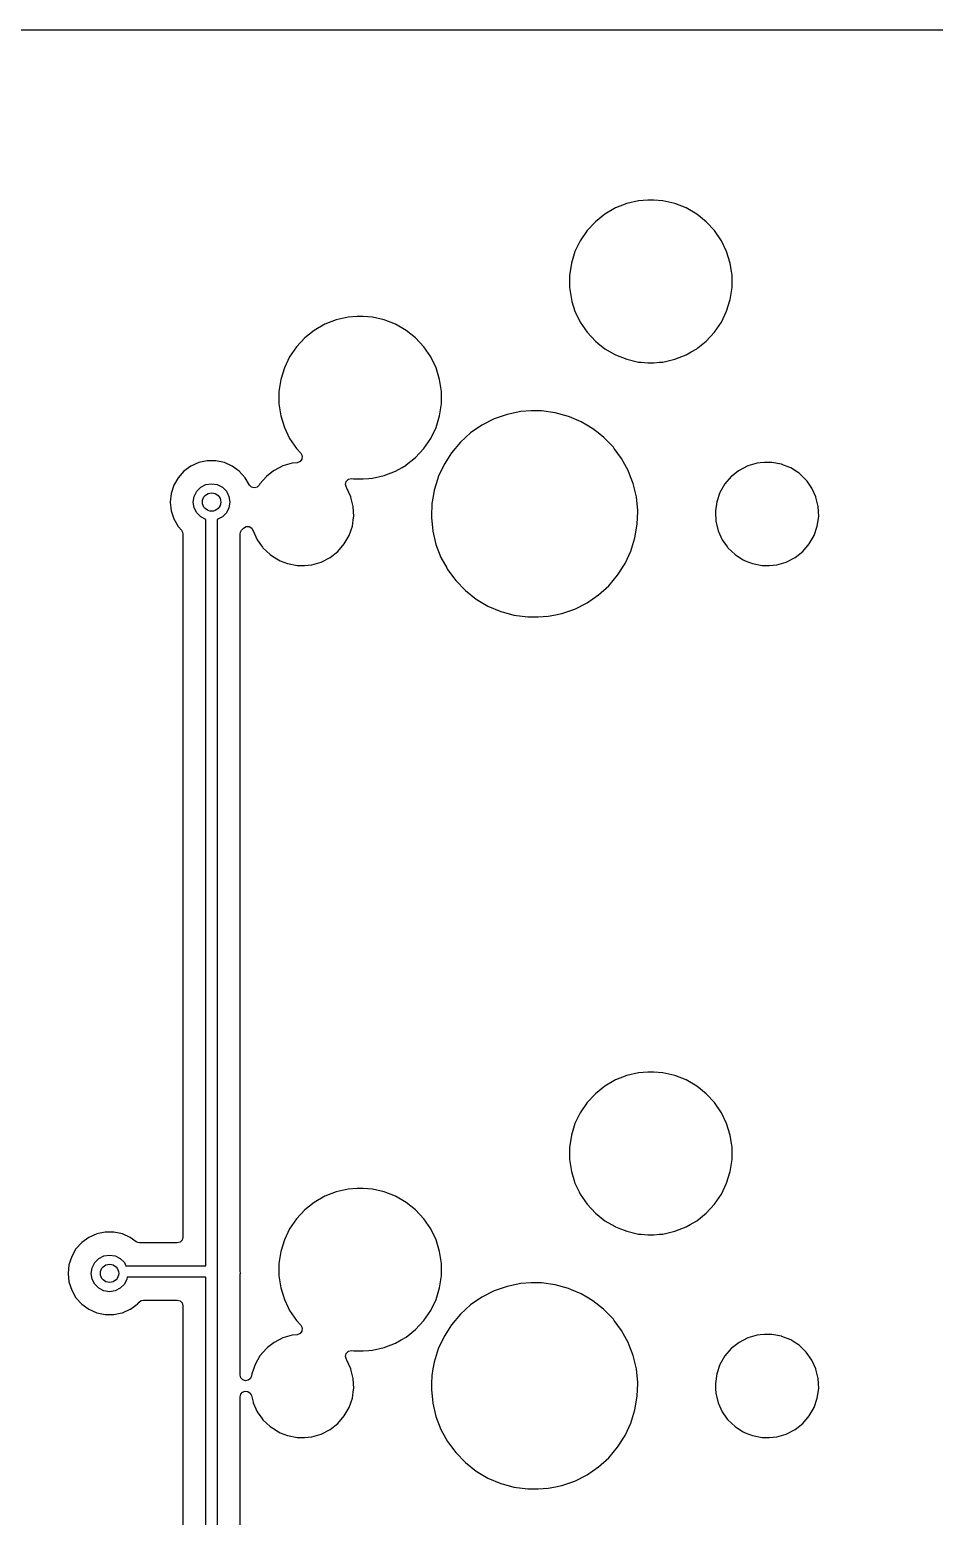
# Model space of a CAD drawing. Extents: x 51 to 201, y -153 to -28.
# Drawn here: x 155.66 to 175.42, y -60 to -27.52 of the extents above; entities that cross this region are included whole.
import ezdxf

# ---------------------------------------------------------------- set-up
doc = ezdxf.new("R2010")
doc.units = 0
doc.layers.add('BLACK', color=7, linetype='CONTINUOUS')

msp = doc.modelspace()

# ---------------------------------------------------------------- linework, layer by layer
at = {"layer": 'BLACK', "linetype": 'CONTINUOUS'}
for p, q in [((66.5009, -27.5214), (195.437, -27.5214)), ((168.455, -31.4158), (168.225, -31.5489)), ((168.703, -31.3186), (168.455, -31.4158)), ((168.962, -31.2594), (168.703, -31.3186)), ((169.161, -31.2445), (168.962, -31.2594)), ((169.294, -31.2445), (169.161, -31.2445)), ((169.161, -31.2445), (169.161, -31.2445)), ((169.493, -31.2594), (169.294, -31.2445)), ((169.294, -31.2445), (169.294, -31.2445)), ((169.752, -31.3186), (169.493, -31.2594)), ((170, -31.4158), (169.752, -31.3186)), ((170.23, -31.5489), (170, -31.4158)), ((168.016, -31.7148), (167.835, -31.9099)), ((168.225, -31.5489), (168.016, -31.7148)), ((170.439, -31.7148), (170.23, -31.5489)), ((170.62, -31.9099), (170.439, -31.7148)), ((170.439, -31.7148), (170.439, -31.7148)), ((167.686, -32.1298), (167.57, -32.3695)), ((167.835, -31.9099), (167.686, -32.1298)), ((170.769, -32.1298), (170.62, -31.9099)), ((170.885, -32.3695), (170.769, -32.1298)), ((167.57, -32.3695), (167.492, -32.6238)), ((170.963, -32.6238), (170.885, -32.3695)), ((167.492, -32.6238), (167.452, -32.8869)), ((171.003, -32.8869), (170.963, -32.6238)), ((167.452, -32.8869), (167.452, -33.1531)), ((171.003, -33.1531), (171.003, -32.8869)), ((167.452, -33.1531), (167.492, -33.4162)), ((167.492, -33.4162), (167.504, -33.4575)), ((170.885, -33.6705), (170.963, -33.4162)), ((170.963, -33.4162), (171.003, -33.1531)), ((167.504, -33.4575), (167.57, -33.6705)), ((167.57, -33.6705), (167.686, -33.9102)), ((170.769, -33.9102), (170.885, -33.6705)), ((161.875, -34.0889), (161.666, -34.2548)), ((162.105, -33.9558), (161.875, -34.0889)), ((162.353, -33.8586), (162.105, -33.9558)), ((162.612, -33.7994), (162.353, -33.8586)), ((162.811, -33.7845), (162.612, -33.7994)), ((162.944, -33.7845), (162.811, -33.7845)), ((162.811, -33.7845), (162.811, -33.7845)), ((163.143, -33.7994), (162.944, -33.7845)), ((162.944, -33.7845), (162.944, -33.7845)), ((163.402, -33.8586), (163.143, -33.7994)), ((163.65, -33.9558), (163.402, -33.8586)), ((163.88, -34.0889), (163.65, -33.9558)), ((164.089, -34.2548), (163.88, -34.0889)), ((167.686, -33.9102), (167.835, -34.1301)), ((170.62, -34.1301), (170.769, -33.9102)), ((161.666, -34.2548), (161.485, -34.4499)), ((164.27, -34.4499), (164.089, -34.2548)), ((164.089, -34.2548), (164.089, -34.2548)), ((167.835, -34.1301), (168.016, -34.3252)), ((168.016, -34.3252), (168.068, -34.3661)), ((168.068, -34.3661), (168.225, -34.4911)), ((170.254, -34.4725), (170.439, -34.3252)), ((170.439, -34.3252), (170.62, -34.1301)), ((161.336, -34.6698), (161.22, -34.9095)), ((161.485, -34.4499), (161.336, -34.6698)), ((164.419, -34.6698), (164.27, -34.4499)), ((164.535, -34.9095), (164.419, -34.6698)), ((168.225, -34.4911), (168.455, -34.6242)), ((168.455, -34.6242), (168.455, -34.6242)), ((168.455, -34.6242), (168.703, -34.7214)), ((168.703, -34.7214), (168.962, -34.7806)), ((169.493, -34.7806), (169.752, -34.7214)), ((169.752, -34.7214), (170, -34.6242)), ((170, -34.6242), (170.111, -34.5599)), ((170.111, -34.5599), (170.23, -34.4911)), ((170.23, -34.4911), (170.254, -34.4725)), ((161.22, -34.9095), (161.142, -35.1638)), ((164.613, -35.1638), (164.535, -34.9095)), ((168.962, -34.7806), (169.019, -34.7849)), ((169.019, -34.7849), (169.161, -34.7955)), ((169.161, -34.7955), (169.161, -34.7955)), ((169.161, -34.7955), (169.294, -34.7955)), ((169.294, -34.7955), (169.418, -34.7862)), ((169.294, -34.7955), (169.294, -34.7955)), ((169.418, -34.7862), (169.493, -34.7806)), ((161.142, -35.1638), (161.102, -35.4269)), ((164.653, -35.4269), (164.613, -35.1638)), ((161.102, -35.4269), (161.102, -35.6931)), ((161.102, -35.6931), (161.142, -35.9562)), ((164.613, -35.9562), (164.653, -35.6931)), ((164.653, -35.6931), (164.653, -35.4269)), ((161.142, -35.9562), (161.22, -36.2105)), ((164.535, -36.2105), (164.613, -35.9562)), ((165.807, -36.0234), (165.538, -36.1593)), ((166.092, -35.9246), (165.807, -36.0234)), ((166.387, -35.8646), (166.092, -35.9246)), ((166.612, -35.8495), (166.387, -35.8646)), ((166.838, -35.8495), (166.612, -35.8495)), ((166.612, -35.8495), (166.612, -35.8495)), ((167.137, -35.8897), (166.838, -35.8495)), ((167.427, -35.9693), (167.137, -35.8897)), ((167.137, -35.8897), (167.137, -35.8897)), ((167.137, -35.8897), (167.137, -35.8897)), ((167.454, -35.9805), (167.427, -35.9693)), ((167.705, -36.0869), (167.454, -35.9805)), ((161.22, -36.2105), (161.336, -36.4502)), ((164.419, -36.4502), (164.535, -36.2105)), ((165.29, -36.3299), (165.066, -36.532)), ((165.538, -36.1593), (165.29, -36.3299)), ((167.827, -36.1593), (167.705, -36.0869)), ((167.964, -36.2404), (167.827, -36.1593)), ((168.077, -36.3299), (167.964, -36.2404)), ((168.2, -36.4272), (168.077, -36.3299)), ((161.336, -36.4502), (161.485, -36.6701)), ((161.485, -36.6701), (161.58, -36.7718)), ((164.089, -36.8652), (164.27, -36.6701)), ((164.27, -36.6701), (164.419, -36.4502)), ((165.066, -36.532), (164.872, -36.7621)), ((168.41, -36.6438), (168.2, -36.4272)), ((168.429, -36.6701), (168.41, -36.6438)), ((168.589, -36.8863), (168.429, -36.6701)), ((159.35, -36.9789), (159.177, -37.0558)), ((159.535, -36.9395), (159.35, -36.9789)), ((159.725, -36.9395), (159.535, -36.9395)), ((159.535, -36.9395), (159.535, -36.9395)), ((159.91, -36.9789), (159.725, -36.9395)), ((159.725, -36.9395), (159.725, -36.9395)), ((160.083, -37.0558), (159.91, -36.9789)), ((161.394, -36.9898), (161.187, -37.0504)), ((161.501, -36.9796), (161.394, -36.9898)), ((161.564, -36.9548), (161.501, -36.9796)), ((161.605, -36.9003), (161.564, -36.9548)), ((161.58, -36.7718), (161.611, -36.8325)), ((161.611, -36.8325), (161.605, -36.9003)), ((163.885, -37.0279), (164.089, -36.8652)), ((164.71, -37.016), (164.584, -37.2866)), ((164.872, -36.7621), (164.71, -37.016)), ((168.733, -37.1506), (168.589, -36.8863)), ((171.554, -36.9898), (171.347, -37.0504)), ((171.614, -36.9841), (171.554, -36.9898)), ((171.714, -36.9745), (171.614, -36.9841)), ((171.875, -36.9745), (171.714, -36.9745)), ((172.086, -37.0152), (171.875, -36.9745)), ((172.126, -37.0311), (172.086, -37.0152)), ((172.086, -37.0152), (172.086, -37.0152)), ((172.086, -37.0152), (172.086, -37.0152)), ((158.897, -37.3078), (158.803, -37.4717)), ((159.024, -37.1671), (158.897, -37.3078)), ((159.177, -37.0558), (159.024, -37.1671)), ((160.236, -37.1671), (160.083, -37.0558)), ((160.363, -37.3078), (160.236, -37.1671)), ((160.457, -37.4706), (160.363, -37.3078)), ((160.827, -37.2817), (160.687, -37.4442)), ((160.83, -37.2797), (160.827, -37.2817)), ((160.985, -37.1578), (160.83, -37.2797)), ((160.996, -37.1489), (160.985, -37.1578)), ((161.187, -37.0504), (160.996, -37.1489)), ((162.57, -37.389), (162.62, -37.3406)), ((162.62, -37.3406), (162.688, -37.3263)), ((162.688, -37.3263), (162.731, -37.3295)), ((162.731, -37.3295), (162.811, -37.3355)), ((162.811, -37.3355), (162.811, -37.3355)), ((162.811, -37.3355), (162.944, -37.3355)), ((162.944, -37.3355), (163.068, -37.3262)), ((162.944, -37.3355), (162.944, -37.3355)), ((163.068, -37.3262), (163.143, -37.3206)), ((163.143, -37.3206), (163.402, -37.2614)), ((163.402, -37.2614), (163.65, -37.1642)), ((163.65, -37.1642), (163.791, -37.0829)), ((163.791, -37.0829), (163.88, -37.0311)), ((163.88, -37.0311), (163.885, -37.0279)), ((164.571, -37.3263), (164.493, -37.5771)), ((164.583, -37.2893), (164.571, -37.3263)), ((164.584, -37.2866), (164.583, -37.2893)), ((168.786, -37.2866), (168.733, -37.1506)), ((168.842, -37.4317), (168.786, -37.2866)), ((170.987, -37.2817), (170.847, -37.4442)), ((170.99, -37.2797), (170.987, -37.2817)), ((171.145, -37.1578), (170.99, -37.2797)), ((171.156, -37.1489), (171.145, -37.1578)), ((171.347, -37.0504), (171.156, -37.1489)), ((172.286, -37.0951), (172.126, -37.0311)), ((172.434, -37.1902), (172.286, -37.0951)), ((172.466, -37.2113), (172.434, -37.1902)), ((172.622, -37.3596), (172.466, -37.2113)), ((158.744, -37.6517), (158.725, -37.84)), ((158.803, -37.4717), (158.744, -37.6517)), ((159.25, -37.7164), (159.306, -37.6049)), ((159.306, -37.6049), (159.395, -37.5164)), ((159.395, -37.5164), (159.506, -37.4596)), ((159.506, -37.4596), (159.63, -37.44)), ((159.63, -37.44), (159.754, -37.4596)), ((159.754, -37.4596), (159.865, -37.5164)), ((159.865, -37.5164), (159.954, -37.6049)), ((159.954, -37.6049), (160.01, -37.7164)), ((160.502, -37.516), (160.457, -37.4706)), ((160.564, -37.5326), (160.502, -37.516)), ((160.626, -37.516), (160.564, -37.5326)), ((160.671, -37.4706), (160.626, -37.516)), ((160.687, -37.4442), (160.671, -37.4706)), ((162.555, -37.4564), (162.57, -37.389)), ((162.577, -37.5218), (162.555, -37.4564)), ((162.587, -37.5347), (162.577, -37.5218)), ((162.673, -37.7248), (162.587, -37.5347)), ((164.493, -37.5771), (164.47, -37.7183)), ((168.912, -37.7248), (168.842, -37.4317)), ((170.739, -37.6303), (170.669, -37.8334)), ((170.847, -37.4442), (170.739, -37.6303)), ((172.641, -37.3859), (172.622, -37.3596)), ((172.747, -37.5347), (172.641, -37.3859)), ((172.833, -37.7248), (172.747, -37.5347)), ((158.725, -37.84), (158.744, -38.0283)), ((159.23, -37.84), (159.25, -37.7164)), ((159.25, -37.9636), (159.23, -37.84)), ((159.306, -38.0751), (159.25, -37.9636)), ((160.01, -37.9636), (159.954, -38.0751)), ((160.01, -37.7164), (160.03, -37.84)), ((160.03, -37.84), (160.01, -37.9636)), ((162.676, -37.7302), (162.673, -37.7248)), ((162.727, -37.9391), (162.676, -37.7302)), ((162.737, -38.1538), (162.727, -37.9391)), ((164.443, -37.8742), (164.434, -38.1457)), ((164.47, -37.7183), (164.443, -37.8742)), ((168.942, -38.0246), (168.912, -37.7248)), ((170.669, -37.8334), (170.641, -38.0283)), ((172.836, -37.7302), (172.833, -37.7248)), ((172.887, -37.9391), (172.836, -37.7302)), ((172.897, -38.1538), (172.887, -37.9391)), ((158.744, -38.0283), (158.803, -38.2083)), ((158.803, -38.2083), (158.897, -38.3722)), ((159.395, -38.1636), (159.306, -38.0751)), ((159.505, -38.2197), (159.395, -38.1636)), ((159.505, -54.525), (159.505, -38.2197)), ((159.865, -38.1636), (159.755, -38.2197)), ((159.755, -38.2197), (159.755, -54.65)), ((159.954, -38.0751), (159.865, -38.1636)), ((162.706, -38.3666), (162.734, -38.1754)), ((162.734, -38.1754), (162.737, -38.1538)), ((164.434, -38.1457), (164.433, -38.1754)), ((164.433, -38.1754), (164.463, -38.4752)), ((168.932, -38.3258), (168.941, -38.0462)), ((168.941, -38.0462), (168.942, -38.0246)), ((170.641, -38.0283), (170.638, -38.0462)), ((170.638, -38.0462), (170.639, -38.0622)), ((170.639, -38.0622), (170.648, -38.2609)), ((170.648, -38.2609), (170.699, -38.4698)), ((172.866, -38.3666), (172.897, -38.1538)), ((158.897, -38.3722), (158.912, -38.3887)), ((158.912, -38.3887), (158.973, -38.4557)), ((158.973, -38.4557), (158.996, -38.4942)), ((158.996, -38.4942), (159.004, -38.5387)), ((159.004, -38.5387), (159.004, -53.9005)), ((160.255, -38.5387), (160.264, -38.4943)), ((160.255, -52.2031), (160.255, -38.5387)), ((160.264, -38.4943), (160.287, -38.4557)), ((160.287, -38.4557), (160.326, -38.4131)), ((160.326, -38.4131), (160.382, -38.3775)), ((160.382, -38.3775), (160.448, -38.3759)), ((160.448, -38.3759), (160.506, -38.4088)), ((160.506, -38.4088), (160.534, -38.4591)), ((160.534, -38.4591), (160.534, -38.459)), ((160.534, -38.459), (160.535, -38.4607)), ((160.535, -38.4607), (160.538, -38.4669)), ((160.538, -38.4669), (160.539, -38.4698)), ((160.539, -38.4698), (160.628, -38.6653)), ((162.528, -38.7558), (162.636, -38.5697)), ((162.636, -38.5697), (162.706, -38.3666)), ((164.463, -38.4752), (164.533, -38.7683)), ((168.792, -38.9107), (168.882, -38.6229)), ((168.882, -38.6229), (168.932, -38.3258)), ((170.699, -38.4698), (170.788, -38.6653)), ((172.688, -38.7558), (172.796, -38.5697)), ((172.796, -38.5697), (172.866, -38.3666)), ((160.628, -38.6653), (160.741, -38.8236)), ((160.741, -38.8236), (160.753, -38.8404)), ((160.753, -38.8404), (160.909, -38.9887)), ((162.219, -39.0511), (162.388, -38.9183)), ((162.388, -38.9183), (162.528, -38.7558)), ((164.533, -38.7683), (164.642, -39.0494)), ((168.665, -39.184), (168.792, -38.9107)), ((170.788, -38.6653), (170.901, -38.8236)), ((170.901, -38.8236), (170.913, -38.8404)), ((170.913, -38.8404), (171.069, -38.9887)), ((172.379, -39.0511), (172.548, -38.9183)), ((172.548, -38.9183), (172.688, -38.7558)), ((160.909, -38.9887), (160.961, -39.0223)), ((160.961, -39.0223), (161.089, -39.1049)), ((161.089, -39.1049), (161.129, -39.121)), ((161.129, -39.121), (161.289, -39.1848)), ((161.289, -39.1848), (161.5, -39.2255)), ((161.5, -39.2255), (161.661, -39.2255)), ((161.661, -39.2255), (161.821, -39.2102)), ((161.661, -39.2255), (161.661, -39.2255)), ((161.821, -39.2102), (162.028, -39.1496)), ((162.028, -39.1496), (162.219, -39.0511)), ((164.642, -39.0494), (164.768, -39.2805)), ((164.768, -39.2805), (164.786, -39.3137)), ((168.503, -39.4379), (168.665, -39.184)), ((171.069, -38.9887), (171.121, -39.0223)), ((171.121, -39.0223), (171.249, -39.1049)), ((171.249, -39.1049), (171.289, -39.121)), ((171.289, -39.121), (171.449, -39.1848)), ((171.449, -39.1848), (171.66, -39.2255)), ((171.66, -39.2255), (171.821, -39.2255)), ((171.821, -39.2255), (171.981, -39.2102)), ((171.821, -39.2255), (171.821, -39.2255)), ((171.981, -39.2102), (172.188, -39.1496)), ((172.188, -39.1496), (172.379, -39.0511)), ((164.786, -39.3137), (164.965, -39.5562)), ((164.965, -39.5562), (165.175, -39.7728)), ((168.309, -39.668), (168.503, -39.4379)), ((165.175, -39.7728), (165.411, -39.9596)), ((167.837, -40.0407), (168.085, -39.8701)), ((168.085, -39.8701), (168.309, -39.668)), ((165.411, -39.9596), (165.67, -40.1131)), ((165.67, -40.1131), (165.948, -40.2307)), ((165.948, -40.2307), (165.948, -40.2307)), ((165.948, -40.2307), (165.948, -40.2307)), ((165.948, -40.2307), (166.012, -40.2483)), ((166.012, -40.2483), (166.238, -40.3103)), ((167.283, -40.2754), (167.568, -40.1766)), ((167.568, -40.1766), (167.837, -40.0407)), ((166.238, -40.3103), (166.537, -40.3505)), ((166.537, -40.3505), (166.763, -40.3505)), ((166.763, -40.3505), (166.988, -40.3354)), ((166.763, -40.3505), (166.763, -40.3505)), ((166.988, -40.3354), (167.111, -40.3103)), ((167.111, -40.3103), (167.283, -40.2754)), ((168.962, -50.3094), (168.703, -50.3686)), ((169.161, -50.2945), (168.962, -50.3094)), ((169.294, -50.2945), (169.161, -50.2945)), ((169.161, -50.2945), (169.161, -50.2945)), ((169.493, -50.3094), (169.294, -50.2945)), ((169.294, -50.2945), (169.294, -50.2945)), ((169.752, -50.3686), (169.493, -50.3094)), ((168.225, -50.5989), (168.016, -50.7648)), ((168.455, -50.4658), (168.225, -50.5989)), ((168.703, -50.3686), (168.455, -50.4658)), ((170, -50.4658), (169.752, -50.3686)), ((170.23, -50.5989), (170, -50.4658)), ((170.439, -50.7648), (170.23, -50.5989)), ((167.835, -50.9599), (167.686, -51.1798)), ((168.016, -50.7648), (167.835, -50.9599)), ((170.62, -50.9599), (170.439, -50.7648)), ((170.439, -50.7648), (170.439, -50.7648)), ((170.769, -51.1798), (170.62, -50.9599)), ((167.686, -51.1798), (167.57, -51.4195)), ((170.885, -51.4195), (170.769, -51.1798)), ((167.57, -51.4195), (167.492, -51.6738)), ((170.963, -51.6738), (170.885, -51.4195)), ((167.492, -51.6738), (167.452, -51.9369)), ((167.452, -51.9369), (167.452, -52.2031)), ((171.003, -51.9369), (170.963, -51.6738)), ((171.003, -52.2031), (171.003, -51.9369)), ((160.255, -54.6265), (160.255, -52.2031)), ((167.452, -52.2031), (167.492, -52.4662)), ((170.963, -52.4662), (171.003, -52.2031)), ((167.492, -52.4662), (167.546, -52.642)), ((170.885, -52.7205), (170.963, -52.4662)), ((162.353, -52.9086), (162.105, -53.0058)), ((162.612, -52.8494), (162.353, -52.9086)), ((162.811, -52.8345), (162.612, -52.8494)), ((162.944, -52.8345), (162.811, -52.8345)), ((162.811, -52.8345), (162.811, -52.8345)), ((163.143, -52.8494), (162.944, -52.8345)), ((162.944, -52.8345), (162.944, -52.8345)), ((163.402, -52.9086), (163.143, -52.8494)), ((163.65, -53.0058), (163.402, -52.9086)), ((167.546, -52.642), (167.57, -52.7205)), ((167.57, -52.7205), (167.661, -52.9086)), ((167.661, -52.9086), (167.686, -52.9602)), ((170.769, -52.9602), (170.885, -52.7205)), ((161.875, -53.1389), (161.666, -53.3048)), ((162.105, -53.0058), (161.875, -53.1389)), ((163.88, -53.1389), (163.65, -53.0058)), ((164.089, -53.3048), (163.88, -53.1389)), ((167.686, -52.9602), (167.835, -53.1801)), ((167.835, -53.1801), (168.016, -53.3752)), ((170.439, -53.3752), (170.62, -53.1801)), ((170.62, -53.1801), (170.769, -52.9602)), ((161.485, -53.4999), (161.336, -53.7198)), ((161.666, -53.3048), (161.485, -53.4999)), ((164.27, -53.4999), (164.089, -53.3048)), ((164.089, -53.3048), (164.089, -53.3048)), ((164.419, -53.7198), (164.27, -53.4999)), ((168.016, -53.3752), (168.225, -53.5411)), ((168.225, -53.5411), (168.446, -53.6689)), ((170.088, -53.6236), (170.23, -53.5411)), ((170.23, -53.5411), (170.439, -53.3752)), ((170.23, -53.5411), (170.23, -53.5411)), ((156.947, -53.9058), (156.794, -54.0171)), ((157.12, -53.8289), (156.947, -53.9058)), ((157.305, -53.7895), (157.12, -53.8289)), ((157.495, -53.7895), (157.305, -53.7895)), ((157.305, -53.7895), (157.305, -53.7895)), ((157.68, -53.8289), (157.495, -53.7895)), ((157.495, -53.7895), (157.495, -53.7895)), ((157.853, -53.9058), (157.68, -53.8289)), ((157.983, -54.0008), (157.853, -53.9058)), ((159.004, -53.9005), (158.988, -53.9625)), ((161.336, -53.7198), (161.22, -53.9595)), ((164.535, -53.9595), (164.419, -53.7198)), ((168.446, -53.6689), (168.455, -53.6742)), ((168.455, -53.6742), (168.565, -53.7174)), ((168.565, -53.7174), (168.645, -53.7489)), ((168.645, -53.7489), (168.703, -53.7714)), ((168.703, -53.7714), (168.962, -53.8306)), ((168.962, -53.8306), (169.019, -53.8349)), ((169.019, -53.8349), (169.161, -53.8455)), ((169.161, -53.8455), (169.161, -53.8455)), ((169.161, -53.8455), (169.294, -53.8455)), ((169.294, -53.8455), (169.418, -53.8362)), ((169.294, -53.8455), (169.294, -53.8455)), ((169.418, -53.8362), (169.493, -53.8306)), ((169.493, -53.8306), (169.752, -53.7714)), ((169.752, -53.7714), (170, -53.6742)), ((170, -53.6742), (170.088, -53.6236)), ((156.667, -54.1578), (156.573, -54.3217)), ((156.794, -54.0171), (156.667, -54.1578)), ((158.018, -54.0184), (157.983, -54.0008)), ((158.056, -54.0245), (158.018, -54.0184)), ((158.88, -54.0245), (158.056, -54.0245)), ((158.942, -54.0079), (158.88, -54.0245)), ((158.988, -53.9625), (158.942, -54.0079)), ((161.142, -54.2138), (161.102, -54.4769)), ((161.22, -53.9595), (161.142, -54.2138)), ((164.613, -54.2138), (164.535, -53.9595)), ((164.653, -54.4769), (164.613, -54.2138)), ((156.514, -54.5017), (156.495, -54.69)), ((156.573, -54.3217), (156.514, -54.5017)), ((157.02, -54.5664), (157.076, -54.4549)), ((157.076, -54.4549), (157.165, -54.3664)), ((157.165, -54.3664), (157.276, -54.3096)), ((157.276, -54.3096), (157.4, -54.29)), ((157.4, -54.29), (157.524, -54.3096)), ((157.524, -54.3096), (157.635, -54.3664)), ((157.635, -54.3664), (157.724, -54.4549)), ((157.724, -54.4549), (157.759, -54.525)), ((157.759, -54.525), (159.505, -54.525)), ((161.102, -54.4769), (161.102, -54.7431)), ((164.653, -54.7431), (164.653, -54.4769)), ((156.495, -54.69), (156.514, -54.8783)), ((156.514, -54.8783), (156.573, -55.0583)), ((157, -54.69), (157.02, -54.5664)), ((157.02, -54.8136), (157, -54.69)), ((157.076, -54.9251), (157.02, -54.8136)), ((157.78, -54.8136), (157.724, -54.9251)), ((157.787, -54.775), (157.78, -54.8136)), ((159.505, -54.775), (157.787, -54.775)), ((159.505, -73.565), (159.505, -54.775)), ((159.755, -54.65), (159.755, -73.69)), ((160.256, -54.6342), (160.255, -54.6265)), ((160.255, -54.7208), (160.258, -54.6976)), ((160.255, -56.9111), (160.255, -54.7208)), ((160.259, -54.6896), (160.256, -54.6342)), ((160.258, -54.6976), (160.259, -54.6896)), ((161.102, -54.7431), (161.142, -55.0062)), ((164.613, -55.0062), (164.653, -54.7431)), ((156.573, -55.0583), (156.667, -55.2222)), ((157.165, -55.0136), (157.076, -54.9251)), ((157.276, -55.0704), (157.165, -55.0136)), ((157.4, -55.09), (157.276, -55.0704)), ((157.524, -55.0704), (157.4, -55.09)), ((157.635, -55.0136), (157.524, -55.0704)), ((157.724, -54.9251), (157.635, -55.0136)), ((161.142, -55.0062), (161.184, -55.1429)), ((161.184, -55.1429), (161.22, -55.2605)), ((164.535, -55.2605), (164.613, -55.0062)), ((165.807, -55.0734), (165.538, -55.2093)), ((166.092, -54.9746), (165.807, -55.0734)), ((166.387, -54.9146), (166.092, -54.9746)), ((166.612, -54.8995), (166.387, -54.9146)), ((166.838, -54.8995), (166.612, -54.8995)), ((166.612, -54.8995), (166.612, -54.8995)), ((167.137, -54.9397), (166.838, -54.8995)), ((167.427, -55.0193), (167.137, -54.9397)), ((167.137, -54.9397), (167.137, -54.9397)), ((167.137, -54.9397), (167.137, -54.9397)), ((167.494, -55.0477), (167.427, -55.0193)), ((167.705, -55.1369), (167.494, -55.0477)), ((167.827, -55.2092), (167.705, -55.1369)), ((156.667, -55.2222), (156.794, -55.3629)), ((156.794, -55.3629), (156.947, -55.4742)), ((156.947, -55.4742), (157.12, -55.5511)), ((157.68, -55.5511), (157.853, -55.4742)), ((157.853, -55.4742), (157.859, -55.4695)), ((157.859, -55.4695), (158.006, -55.3629)), ((158.006, -55.3629), (158.009, -55.3595)), ((158.009, -55.3595), (158.048, -55.3165)), ((158.048, -55.3165), (158.089, -55.2862)), ((158.089, -55.2862), (158.14, -55.2755)), ((158.14, -55.2755), (158.88, -55.2755)), ((158.88, -55.2755), (158.942, -55.2921)), ((158.942, -55.2921), (158.988, -55.3375)), ((158.988, -55.3375), (159.004, -55.3995)), ((159.004, -55.3995), (159.004, -72.9405)), ((161.22, -55.2605), (161.304, -55.4342)), ((161.304, -55.4342), (161.336, -55.5002)), ((161.336, -55.5002), (161.485, -55.7201)), ((164.27, -55.7201), (164.419, -55.5002)), ((164.419, -55.5002), (164.535, -55.2605)), ((165.29, -55.3799), (165.066, -55.582)), ((165.538, -55.2093), (165.29, -55.3799)), ((167.964, -55.2904), (167.827, -55.2092)), ((168.197, -55.4742), (167.964, -55.2904)), ((168.2, -55.4772), (168.197, -55.4742)), ((168.41, -55.6938), (168.2, -55.4772)), ((157.12, -55.5511), (157.305, -55.5905)), ((157.305, -55.5905), (157.305, -55.5905)), ((157.305, -55.5905), (157.495, -55.5905)), ((157.495, -55.5905), (157.633, -55.5611)), ((157.495, -55.5905), (157.495, -55.5905)), ((157.633, -55.5611), (157.68, -55.5511)), ((161.485, -55.7201), (161.58, -55.8218)), ((161.58, -55.8218), (161.611, -55.8825)), ((164.089, -55.9152), (164.27, -55.7201)), ((164.872, -55.8121), (164.71, -56.066)), ((165.066, -55.582), (164.872, -55.8121)), ((168.429, -55.7201), (168.41, -55.6938)), ((168.589, -55.9363), (168.429, -55.7201)), ((161.187, -56.1004), (160.996, -56.1989)), ((161.394, -56.0398), (161.187, -56.1004)), ((161.501, -56.0296), (161.394, -56.0398)), ((161.564, -56.0048), (161.501, -56.0296)), ((161.605, -55.9503), (161.564, -56.0048)), ((161.611, -55.8825), (161.605, -55.9503)), ((163.65, -56.2142), (163.77, -56.1451)), ((163.77, -56.1451), (163.88, -56.0811)), ((163.88, -56.0811), (164.089, -55.9152)), ((163.88, -56.0811), (163.88, -56.0811)), ((164.71, -56.066), (164.583, -56.3393)), ((168.733, -56.2006), (168.589, -55.9363)), ((171.347, -56.1004), (171.156, -56.1989)), ((171.554, -56.0398), (171.347, -56.1004)), ((171.614, -56.0341), (171.554, -56.0398)), ((171.714, -56.0245), (171.614, -56.0341)), ((171.875, -56.0245), (171.714, -56.0245)), ((172.086, -56.0652), (171.875, -56.0245)), ((172.088, -56.066), (172.086, -56.0652)), ((172.086, -56.0652), (172.086, -56.0652)), ((172.086, -56.0652), (172.086, -56.0652)), ((172.286, -56.1451), (172.088, -56.066)), ((172.393, -56.2142), (172.286, -56.1451)), ((160.687, -56.4942), (160.579, -56.6803)), ((160.827, -56.3317), (160.687, -56.4942)), ((160.853, -56.3114), (160.827, -56.3317)), ((160.996, -56.1989), (160.853, -56.3114)), ((160.996, -56.1989), (160.996, -56.1989)), ((160.996, -56.1989), (160.996, -56.1989)), ((162.555, -56.5064), (162.57, -56.439)), ((162.577, -56.5718), (162.555, -56.5064)), ((162.57, -56.439), (162.62, -56.3906)), ((162.62, -56.3906), (162.688, -56.3763)), ((162.688, -56.3763), (162.736, -56.3799)), ((162.736, -56.3799), (162.811, -56.3855)), ((162.811, -56.3855), (162.811, -56.3855)), ((162.811, -56.3855), (162.944, -56.3855)), ((162.944, -56.3855), (163.068, -56.3762)), ((162.944, -56.3855), (162.944, -56.3855)), ((163.068, -56.3762), (163.143, -56.3706)), ((163.143, -56.3706), (163.402, -56.3114)), ((163.402, -56.3114), (163.65, -56.2142)), ((164.583, -56.3393), (164.493, -56.6271)), ((168.757, -56.2613), (168.733, -56.2006)), ((168.842, -56.4817), (168.757, -56.2613)), ((168.912, -56.7748), (168.842, -56.4817)), ((170.847, -56.4942), (170.739, -56.6803)), ((170.987, -56.3317), (170.847, -56.4942)), ((171.013, -56.3114), (170.987, -56.3317)), ((171.156, -56.1989), (171.013, -56.3114)), ((171.156, -56.1989), (171.156, -56.1989)), ((171.156, -56.1989), (171.156, -56.1989)), ((172.466, -56.2613), (172.393, -56.2142)), ((172.622, -56.4096), (172.466, -56.2613)), ((172.747, -56.5847), (172.622, -56.4096)), ((172.622, -56.4096), (172.622, -56.4096)), ((160.579, -56.6803), (160.509, -56.8834)), ((162.587, -56.5847), (162.577, -56.5718)), ((162.673, -56.7748), (162.587, -56.5847)), ((162.676, -56.7802), (162.673, -56.7748)), ((162.727, -56.9891), (162.676, -56.7802)), ((164.468, -56.7748), (164.443, -56.9242)), ((164.493, -56.6271), (164.468, -56.7748)), ((168.942, -57.0746), (168.912, -56.7748)), ((170.739, -56.6803), (170.669, -56.8834)), ((172.833, -56.7748), (172.747, -56.5847)), ((172.836, -56.7802), (172.833, -56.7748)), ((172.887, -56.9891), (172.836, -56.7802)), ((160.271, -56.9705), (160.255, -56.9111)), ((160.312, -57.0154), (160.271, -56.9705)), ((160.371, -57.0348), (160.312, -57.0154)), ((160.431, -57.0239), (160.371, -57.0348)), ((160.479, -56.9854), (160.431, -57.0239)), ((160.502, -56.9287), (160.479, -56.9854)), ((160.509, -56.8834), (160.502, -56.9287)), ((162.737, -57.2038), (162.727, -56.9891)), ((164.438, -57.0962), (164.433, -57.2254)), ((164.443, -56.9242), (164.438, -57.0962)), ((168.932, -57.3758), (168.941, -57.0962)), ((168.941, -57.0962), (168.942, -57.0746)), ((170.669, -56.8834), (170.638, -57.0962)), ((170.638, -57.0962), (170.644, -57.2135)), ((170.638, -57.0962), (170.638, -57.0962)), ((172.897, -57.2038), (172.887, -56.9891)), ((160.255, -57.388), (160.27, -57.3303)), ((160.255, -71.2531), (160.255, -57.388)), ((160.27, -57.3303), (160.309, -57.2859)), ((160.309, -57.2859), (160.365, -57.2649)), ((160.365, -57.2649), (160.424, -57.2722)), ((160.424, -57.2722), (160.473, -57.3061)), ((160.473, -57.3061), (160.5, -57.3588)), ((160.5, -57.3588), (160.535, -57.5028)), ((162.636, -57.6197), (162.706, -57.4166)), ((162.706, -57.4166), (162.734, -57.2254)), ((162.734, -57.2254), (162.737, -57.2038)), ((164.433, -57.2254), (164.463, -57.5252)), ((168.882, -57.6729), (168.932, -57.3758)), ((170.644, -57.2135), (170.648, -57.3109)), ((170.648, -57.3109), (170.699, -57.5198)), ((172.796, -57.6197), (172.866, -57.4166)), ((172.866, -57.4166), (172.897, -57.2038)), ((160.535, -57.5028), (160.539, -57.5198)), ((160.539, -57.5198), (160.628, -57.7153)), ((160.628, -57.7153), (160.725, -57.8512)), ((162.388, -57.9683), (162.528, -57.8058)), ((162.528, -57.8058), (162.636, -57.6197)), ((164.463, -57.5252), (164.533, -57.8183)), ((168.792, -57.9607), (168.882, -57.6729)), ((170.699, -57.5198), (170.788, -57.7153)), ((170.788, -57.7153), (170.885, -57.8512)), ((172.548, -57.9683), (172.688, -57.8058)), ((172.688, -57.8058), (172.796, -57.6197)), ((160.725, -57.8512), (160.753, -57.8904)), ((160.753, -57.8904), (160.909, -58.0387)), ((160.909, -58.0387), (160.965, -58.0747)), ((160.965, -58.0747), (161.089, -58.1549)), ((162.028, -58.1996), (162.219, -58.1011)), ((162.219, -58.1011), (162.388, -57.9683)), ((164.533, -57.8183), (164.642, -58.0994)), ((164.642, -58.0994), (164.786, -58.3637)), ((168.665, -58.234), (168.792, -57.9607)), ((170.885, -57.8512), (170.913, -57.8904)), ((170.913, -57.8904), (171.069, -58.0387)), ((171.069, -58.0387), (171.125, -58.0747)), ((171.125, -58.0747), (171.249, -58.1549)), ((172.188, -58.1996), (172.379, -58.1011)), ((172.379, -58.1011), (172.548, -57.9683)), ((161.089, -58.1549), (161.129, -58.171)), ((161.129, -58.171), (161.289, -58.2348)), ((161.289, -58.2348), (161.5, -58.2755)), ((161.5, -58.2755), (161.661, -58.2755)), ((161.661, -58.2755), (161.821, -58.2602)), ((161.661, -58.2755), (161.661, -58.2755)), ((161.821, -58.2602), (162.028, -58.1996)), ((164.786, -58.3637), (164.807, -58.3923)), ((164.807, -58.3923), (164.965, -58.6062)), ((168.503, -58.4879), (168.665, -58.234)), ((171.249, -58.1549), (171.289, -58.171)), ((171.289, -58.171), (171.449, -58.2348)), ((171.449, -58.2348), (171.66, -58.2755)), ((171.66, -58.2755), (171.821, -58.2755)), ((171.821, -58.2755), (171.981, -58.2602)), ((171.821, -58.2755), (171.821, -58.2755)), ((171.981, -58.2602), (172.188, -58.1996)), ((164.965, -58.6062), (165.175, -58.8228)), ((168.085, -58.9201), (168.309, -58.718)), ((168.309, -58.718), (168.503, -58.4879)), ((165.175, -58.8228), (165.411, -59.0096)), ((165.411, -59.0096), (165.67, -59.1631)), ((167.568, -59.2266), (167.837, -59.0907)), ((167.837, -59.0907), (168.085, -58.9201)), ((165.67, -59.1631), (165.948, -59.2807)), ((165.948, -59.2807), (165.948, -59.2807)), ((165.948, -59.2807), (165.948, -59.2807)), ((165.948, -59.2807), (166.012, -59.2983)), ((166.012, -59.2983), (166.238, -59.3603)), ((166.238, -59.3603), (166.537, -59.4005)), ((166.537, -59.4005), (166.763, -59.4005)), ((166.763, -59.4005), (166.988, -59.3854)), ((166.763, -59.4005), (166.763, -59.4005)), ((166.988, -59.3854), (167.111, -59.3603)), ((167.111, -59.3603), (167.283, -59.3254)), ((167.283, -59.3254), (167.568, -59.2266))]:
    msp.add_line(p, q, dxfattribs=at)
at = {"layer": 'BLACK'}
for centre in [(159.63, -37.84), (157.4, -54.69)]:
    msp.add_circle(centre, 0.2, dxfattribs=at)

doc.saveas('drawing.dxf')
